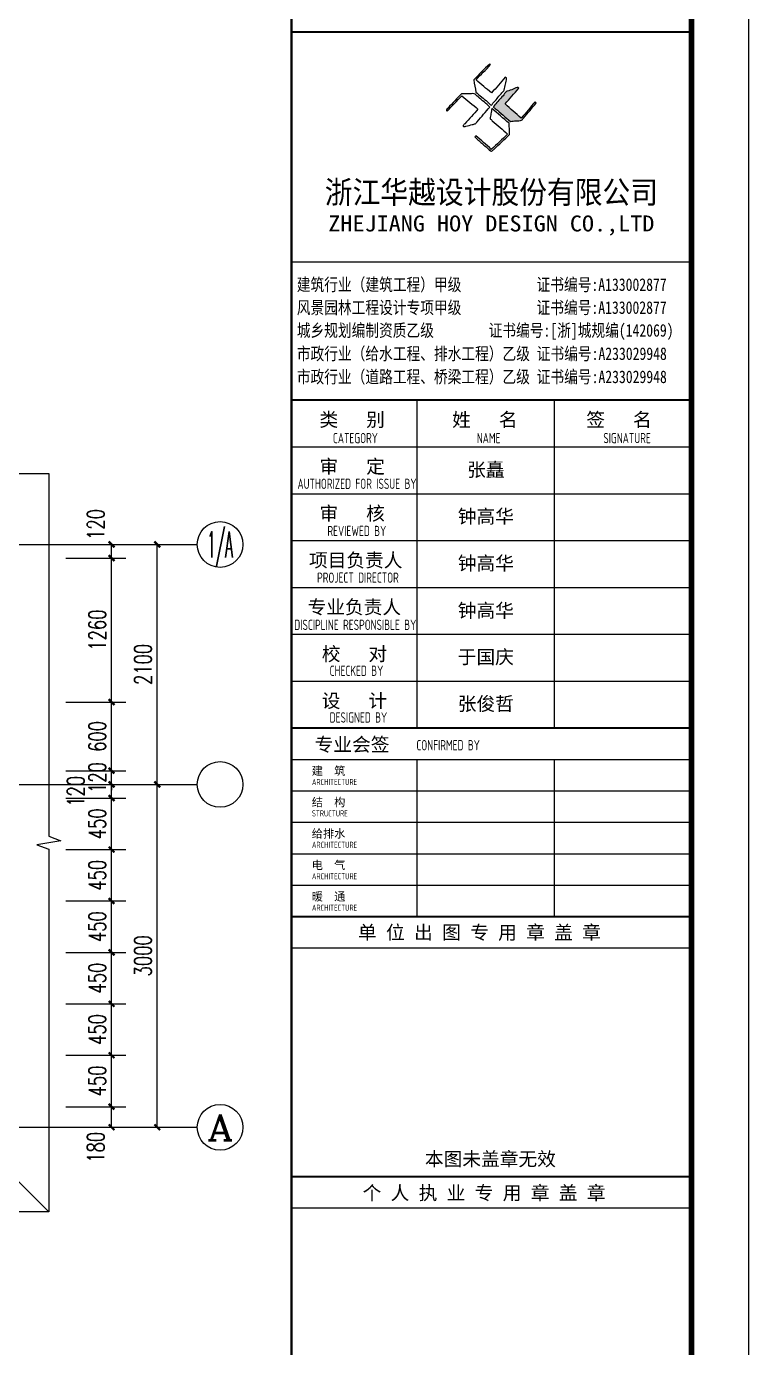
# Model space of a CAD drawing. Extents: x 13898408 to 14113608, y -853943 to -68012.
# Drawn here: x 14102287 to 14108608, y -847825 to -836264 of the extents above; entities that cross this region are included whole.
import ezdxf
from ezdxf.enums import TextEntityAlignment as Align

# ---------------------------------------------------------------- set-up
doc = ezdxf.new("R2010")
doc.units = 0
doc.header["$LTSCALE"] = 1000
doc.header["$MEASUREMENT"] = 0
doc.linetypes.add('DOTE', pattern=[2.42, 2, -0.2, 0.02, -0.2])
for name, color, linetype in [('AXIS', 3, 'Continuous'), ('AXIS_TEXT', 7, 'Continuous'), ('DIM_SYMB', 3, 'Continuous'), ('DOTE', 1, 'DOTE'), ('PUB_TITLE', 4, 'Continuous'), ('TK', 4, 'Continuous')]:
    doc.layers.add(name, color=color, linetype=linetype)
doc.styles.add('-宋体', font='', dxfattribs={"width": 0.8})
doc.styles.add('_TCH_AXIS', font='COMPLEX', dxfattribs={"bigfont": 'GBCBIG'})
doc.styles.add('_TCH_DIM_T3', font='SIMPLEX', dxfattribs={"width": 0.705882, "bigfont": 'GBCBIG'})
doc.styles.add('COMPLEX', font='COMPLEX')
doc.styles.add('HT', font='simhei.ttf', dxfattribs={"width": 0.8})
doc.styles.add('TSSD_REIN', font='tssdeng.shx', dxfattribs={"width": 0.7, "bigfont": 'tssdchn.shx'})
doc.styles.add('图签宋体', font='', dxfattribs={"height": 300})
doc.styles.add('图签黑体', font='simhei.ttf', dxfattribs={"height": 550})
doc.styles.get('-宋体').set_extended_font_data('SimSun')
doc.styles.get('图签宋体').set_extended_font_data('NSimSun')
doc.dimstyles.new('_TCH_ARCH&&50', dxfattribs={"dimtxt": 148.75, "dimasz": 50, "dimexe": 125, "dimexo": 150, "dimgap": 50, "dimtad": 1, "dimdec": 0, "dimzin": 0, "dimdsep": 46, "dimtxsty": '_TCH_DIM_T3', "dimblk": 'ARCHTICK', "dimcen": 0.09, "dimclrt": 7, "dimazin": 2, "dimtfac": 1, "dimtdec": 0, "dimtix": 1, "dimtmove": 2, "dimatfit": 3, "dimfxl": 0, "dimtolj": 1, "dimtzin": 0, "dimarcsym": 0})

# ---------------------------------------------------------------- blocks, each defined once
blk = doc.blocks.new('A$C053D6479')
at = {"layer": 'PUB_TITLE'}
h = blk.add_hatch(color=256, dxfattribs=at)
h.dxf.hatch_style = 1
edge = h.paths.add_edge_path()
edge.add_spline(control_points=[(1026, 827), (1105, 920), (1188, 1008), (1266, 1102)], knot_values=[13, 13, 13, 13, 14, 14, 14, 14], degree=3, periodic=0)
edge.add_spline(control_points=[(1266, 1102), (1258, 1111), (1249, 1119), (1239, 1116)], knot_values=[12, 12, 12, 12, 13, 13, 13, 13], degree=3, periodic=0)
edge.add_spline(control_points=[(1239, 1116), (1210, 1107), (1179, 1092), (1144, 1077)], knot_values=[11, 11, 11, 11, 12, 12, 12, 12], degree=3, periodic=0)
edge.add_spline(control_points=[(1144, 1077), (1109, 1063), (1069, 1053), (1047, 1038)], knot_values=[10, 10, 10, 10, 11, 11, 11, 11], degree=3, periodic=0)
edge.add_spline(control_points=[(1047, 1038), (1028, 1026), (1007, 992), (991, 972)], knot_values=[9, 9, 9, 9, 10, 10, 10, 10], degree=3, periodic=0)
edge.add_spline(control_points=[(991, 972), (942, 913), (899, 868), (849, 810)], knot_values=[8, 8, 8, 8, 9, 9, 9, 9], degree=3, periodic=0)
edge.add_spline(control_points=[(849, 810), (842, 801), (822, 776), (822, 775)], knot_values=[7, 7, 7, 7, 8, 8, 8, 8], degree=3, periodic=0)
edge.add_spline(control_points=[(822, 775), (823, 771), (848, 752), (859, 744)], knot_values=[6, 6, 6, 6, 7, 7, 7, 7], degree=3, periodic=0)
edge.add_spline(control_points=[(859, 744), (949, 670), (1035, 592), (1122, 521)], knot_values=[5, 5, 5, 5, 6, 6, 6, 6], degree=3, periodic=0)
edge.add_spline(control_points=[(1122, 521), (1153, 527), (1185, 530), (1217, 533)], knot_values=[4, 4, 4, 4, 5, 5, 5, 5], degree=3, periodic=0)
edge.add_spline(control_points=[(1217, 533), (1246, 535), (1293, 532), (1316, 542)], knot_values=[3, 3, 3, 3, 4, 4, 4, 4], degree=3, periodic=0)
edge.add_spline(control_points=[(1316, 542), (1327, 547), (1338, 565), (1349, 579)], knot_values=[2, 2, 2, 2, 3, 3, 3, 3], degree=3, periodic=0)
edge.add_spline(control_points=[(1349, 579), (1423, 670), (1507, 759), (1572, 848)], knot_values=[1, 1, 1, 1, 2, 2, 2, 2], degree=3, periodic=0)
edge.add_spline(control_points=[(1572, 848), (1564, 852), (1561, 861), (1551, 862)], knot_values=[0, 0, 0, 0, 1, 1, 1, 1], degree=3, periodic=0)
edge.add_spline(control_points=[(1551, 862), (1469, 769), (1393, 671), (1310, 579)], knot_values=[15, 15, 15, 15, 16, 16, 16, 16], degree=3, periodic=0)
edge.add_spline(control_points=[(1310, 579), (1216, 662), (1118, 742), (1026, 827)], knot_values=[14, 14, 14, 14, 15, 15, 15, 15], degree=3, periodic=0)
at = {"layer": 'TK'}
for points, knots in [([(1031, 1298), (1066, 1286), (1054, 1262), (1045, 1224), (1036, 1188), (1031, 1158), (1024, 1121), (1020, 1104), (1017, 1085), (1012, 1071), (1004, 1052), (976, 1026), (956, 1003), (906, 946), (866, 899), (814, 839), (806, 829), (789, 806), (787, 806), (777, 804), (728, 856), (719, 864), (651, 922), (580, 978), (514, 1036), (509, 1106), (488, 1176), (479, 1247), (570, 1343), (663, 1436), (758, 1526), (764, 1523), (768, 1518), (774, 1515), (693, 1422), (599, 1343), (520, 1249), (607, 1171), (698, 1096), (789, 1021), (874, 1109), (950, 1206), (1031, 1298)], [0, 0, 0, 0, 1, 1, 1, 2, 2, 2, 3, 3, 3, 4, 4, 4, 5, 5, 5, 6, 6, 6, 7, 7, 7, 8, 8, 8, 9, 9, 9, 10, 10, 10, 11, 11, 11, 12, 12, 12, 13, 13, 13, 14, 14, 14, 14]), ([(555, 949), (624, 891), (699, 833), (760, 773), (689, 691), (614, 604), (539, 517), (529, 505), (516, 487), (506, 482), (492, 475), (469, 472), (452, 467), (416, 456), (383, 448), (342, 438), (323, 433), (297, 422), (293, 440), (291, 452), (313, 470), (322, 480), (400, 566), (477, 652), (553, 736), (460, 815), (366, 894), (270, 970), (183, 883), (101, 791), (16, 703), (-18, 714), (9, 735), (28, 755), (103, 838), (192, 930), (266, 1005), (319, 1009), (387, 1005), (442, 1007), (456, 1008), (472, 1011), (485, 1007), (507, 1000), (534, 967), (555, 949)], [0, 0, 0, 0, 1, 1, 1, 2, 2, 2, 3, 3, 3, 4, 4, 4, 5, 5, 5, 6, 6, 6, 7, 7, 7, 8, 8, 8, 9, 9, 9, 10, 10, 10, 11, 11, 11, 12, 12, 12, 13, 13, 13, 14, 14, 14, 15, 15, 15, 15]), ([(1551, 862), (1561, 861), (1564, 852), (1572, 848), (1507, 759), (1423, 670), (1349, 579), (1338, 565), (1327, 547), (1316, 542), (1293, 532), (1246, 535), (1217, 533), (1185, 530), (1153, 527), (1122, 521), (1035, 592), (949, 670), (859, 744), (848, 752), (823, 771), (822, 775), (822, 776), (842, 801), (849, 810), (899, 868), (942, 913), (991, 972), (1007, 992), (1028, 1026), (1047, 1038), (1069, 1053), (1109, 1063), (1144, 1077), (1179, 1092), (1210, 1107), (1239, 1116), (1249, 1119), (1258, 1111), (1266, 1102), (1188, 1008), (1105, 920), (1026, 827), (1118, 742), (1216, 662), (1310, 579), (1393, 671), (1469, 769), (1551, 862)], [0, 0, 0, 0, 1, 1, 1, 2, 2, 2, 3, 3, 3, 4, 4, 4, 5, 5, 5, 6, 6, 6, 7, 7, 7, 8, 8, 8, 9, 9, 9, 10, 10, 10, 11, 11, 11, 12, 12, 12, 13, 13, 13, 14, 14, 14, 15, 15, 15, 16, 16, 16, 16]), ([(1097, 490), (1100, 425), (1106, 361), (1107, 294), (1018, 207), (925, 121), (830, 33), (818, 21), (800, 0), (787, 0), (768, -1), (725, 49), (712, 60), (662, 103), (616, 143), (568, 186), (545, 207), (518, 224), (499, 250), (501, 259), (511, 261), (516, 267), (609, 192), (696, 111), (785, 33), (883, 118), (977, 208), (1070, 298), (992, 373), (892, 456), (803, 534), (791, 544), (768, 561), (766, 569), (761, 588), (776, 634), (780, 655), (785, 690), (788, 721), (795, 746), (897, 661), (998, 576), (1097, 490)], [0, 0, 0, 0, 1, 1, 1, 2, 2, 2, 3, 3, 3, 4, 4, 4, 5, 5, 5, 6, 6, 6, 7, 7, 7, 8, 8, 8, 9, 9, 9, 10, 10, 10, 11, 11, 11, 12, 12, 12, 13, 13, 13, 14, 14, 14, 14])]:
    blk.add_open_spline(points, degree=3, knots=knots, dxfattribs=at)
blk = doc.blocks.new('GeYuanFrame_83466021', base_point=(20.09, 4.53))
at = {"layer": 'PUB_TITLE'}
for points in [[(803.09, 235.33), (803.09, 292.73)], [(827.09, 235.33), (827.09, 292.73)], [(803.09, 202.33), (803.09, 229.83)], [(827.09, 202.33), (827.09, 229.83)]]:
    blk.add_lwpolyline(points, dxfattribs=at)
at = {"layer": 'TK'}
for p, q in [((781.09, 316.93), (851.09, 316.93)), ((781.09, 284.53), (851.09, 284.53)), ((781.09, 276.33), (851.09, 276.33)), ((781.09, 268.13), (851.09, 268.13)), ((781.09, 259.93), (851.09, 259.93)), ((781.09, 251.73), (851.09, 251.73)), ((781.09, 243.53), (851.09, 243.53)), ((781.09, 235.33), (851.09, 235.33)), ((781.09, 235.33), (851.09, 235.33))]:
    blk.add_line(p, q, dxfattribs=at)
blk.add_lwpolyline([(20.09, 4.53), (20.09, 598.53), (861.09, 598.53), (861.09, 4.53)], close=True, dxfattribs=at)
at = {"layer": 'TK', "const_width": 1}
blk.add_lwpolyline([(45.09, 588.53), (851.09, 588.53), (851.09, 14.53), (45.09, 14.53)], close=True, dxfattribs=at)
at = {"layer": 'TK'}
for points, const_width in [([(781.09, 588.53), (781.09, 14.53)], 0.4), ([(781.09, 357.14), (851.09, 357.14)], 0.35), ([(781.09, 292.73), (851.09, 292.73)], 0.35), ([(781.09, 292.73), (851.09, 292.73)], 0.35), ([(781.09, 235.33), (851.09, 235.33)], 0.35), ([(781.09, 202.33), (851.09, 202.33)], 0.35), ([(781.09, 156.83), (851.09, 156.83)], 0.35)]:
    blk.add_lwpolyline(points, dxfattribs=dict(at, const_width=const_width))
for points in [[(781.09, 292.73), (851.09, 292.73)], [(781.09, 235.33), (851.09, 235.33)], [(781.09, 229.83), (851.09, 229.83)], [(781.09, 224.33), (851.09, 224.33)], [(781.09, 218.83), (851.09, 218.83)], [(781.09, 213.33), (851.09, 213.33)], [(781.09, 207.83), (851.09, 207.83)], [(781.09, 202.33), (851.09, 202.33)], [(781.09, 196.83), (851.09, 196.83)], [(781.09, 151.33), (851.09, 151.33)]]:
    blk.add_lwpolyline(points, dxfattribs=at)
at = {"layer": 'PUB_TITLE', "xscale": 0.01000000000021828, "yscale": 0.01000000000021828, "zscale": 0.01}
blk.add_blockref('A$C053D6479', (808.19, 336.27), dxfattribs=at)
at = {"layer": 'TK'}
for s, height, style, width, p in [('浙江华越设计股份有限公司', 3.96, 'HT', 0.9, (816.07, 329.16)), ('ZHEJIANG HOY DESIGN CO.,LTD', 2.8, '图签黑体', 1.11, (816.06, 323.29))]:
    blk.add_text(s, height=height, dxfattribs=dict(at, style=style, width=width)).set_placement(p, align=Align.MIDDLE)
for s, height, style, width, p in [('建筑行业（建筑工程）甲级           证书编号:A133002877', 2.2, '-宋体', 0.8, (782, 311.83)), ('风景园林工程设计专项甲级           证书编号:A133002877', 2.2, '-宋体', 0.8, (782, 307.81)), ('城乡规划编制资质乙级        证书编号:[浙]城规编(142069)', 2.2, '-宋体', 0.8, (782, 303.82)), ('市政行业（给水工程、排水工程）乙级 证书编号:A233029948', 2.2, '-宋体', 0.8, (782, 299.74)), ('市政行业（道路工程、桥梁工程）乙级 证书编号:A233029948', 2.2, '-宋体', 0.8, (782, 295.69)), ('CATEGORY', 1.8, 'TSSD_REIN', 0.7, (788.32, 285.17)), ('NAME', 1.8, 'TSSD_REIN', 0.7, (813.51, 285.17)), ('SIGNATURE', 1.8, 'TSSD_REIN', 0.7, (835.66, 285.17)), ('AUTHORIZED FOR ISSUE BY', 1.8, 'TSSD_REIN', 0.7, (782.12, 277.17)), ('REVIEWED BY', 1.8, 'TSSD_REIN', 0.7, (787.36, 268.91)), ('PROJECT DIRECTOR', 1.8, 'TSSD_REIN', 0.7, (785.55, 260.74)), ('DISCIPLINE RESPONSIBLE BY', 1.8, 'TSSD_REIN', 0.7, (781.57, 252.48)), ('CHECKED BY', 1.8, 'TSSD_REIN', 0.7, (787.75, 244.44)), ('DESIGNED BY', 1.8, 'TSSD_REIN', 0.7, (787.76, 236.27)), ('CONFIRMED BY', 1.8, 'TSSD_REIN', 0.7, (802.94, 231.42)), ('ARCHITECTURE', 1.08, 'TSSD_REIN', 0.7, (784.65, 225.34)), ('STRUCTURE', 1.08, 'TSSD_REIN', 0.7, (784.65, 219.84)), ('ARCHITECTURE', 1.08, 'TSSD_REIN', 0.7, (784.65, 214.34)), ('ARCHITECTURE', 1.08, 'TSSD_REIN', 0.7, (784.65, 208.84)), ('ARCHITECTURE', 1.08, 'TSSD_REIN', 0.7, (784.65, 203.34))]:
    blk.add_text(s, height=height, dxfattribs=dict(at, style=style, width=width)).set_placement(p)
at = {"layer": 'TK', "style": '图签宋体'}
for s, height, p in [('类   别', 2.4, (785.97, 288.09)), ('姓   名', 2.4, (809.2, 288.09)), ('签   名', 2.4, (832.68, 288.09)), ('审   定', 2.4, (785.97, 279.89)), ('审   核', 2.4, (785.97, 271.69)), ('项目负责人', 2.4, (784.13, 263.49)), ('专业负责人', 2.4, (783.89, 255.29)), ('校   对', 2.4, (786.38, 247.09)), ('设   计', 2.4, (786.36, 238.89)), ('专业会签', 2.4, (785.12, 231.24)), ('建  筑', 1.44, (784.61, 227.11)), ('结  构', 1.44, (784.61, 221.61)), ('给排水', 1.44, (784.61, 216.11)), ('电  气', 1.44, (784.61, 210.61)), ('暖  通', 1.44, (784.61, 205.11)), ('单 位 出 图 专 用 章 盖 章', 2.4, (792.72, 198.35)), ('本图未盖章无效', 2.4, (804.43, 158.7)), ('个 人 执 业 专 用 章 盖 章', 2.4, (793.52, 152.77))]:
    blk.add_text(s, height=height, dxfattribs=at).set_placement(p)
at = {"layer": 'TK', "char_height": 2.4, "width": 24, "attachment_point": 5, "style": '图签宋体'}
for s, insert in [('张矗', (815.09, 280.4)), ('钟高华', (815.09, 272.23)), ('钟高华', (815.09, 264.03)), ('钟高华', (815.09, 255.76)), ('于国庆', (815.09, 247.63)), ('张俊哲', (815.09, 239.43))]:
    blk.add_mtext(s, dxfattribs=dict(at, insert=insert))
blk = doc.blocks.new('_AXISO')
blk.add_circle((0, 0), 0.5)
at = {"layer": 'AXIS_TEXT', "style": 'COMPLEX', "width": 1.041667}
blk.add_attdef('A', text='', height=0.56, dxfattribs=at).set_placement((-0.25, -0.28), (0.25, -0.28), align=Align.FIT)
blk = doc.blocks.new('_ArchTick')
at = {"color": 0, "linetype": 'ByBlock', "const_width": 0.4}
blk.add_lwpolyline([(-0.5, -0.5), (0.5, 0.5)], dxfattribs=at)
blk = doc.blocks.new('*D849')
at = {"layer": 'AXIS', "color": 0, "lineweight": -2}
for p, q in [((14102632, -842897), (14103557, -842897)), ((14103432, -845897), (14103432, -842897)), ((14102632, -845897), (14103557, -845897))]:
    blk.add_line(p, q, dxfattribs=at)
at = {"layer": 'Defpoints', "color": 0}
for p in [(14102482, -842897), (14103432, -842897), (14102482, -845897)]:
    blk.add_point(p, dxfattribs=at)
at = {"layer": 'AXIS', "color": 0, "lineweight": -2, "xscale": 50, "yscale": 50, "zscale": 50}
for p, rotation in [((14103432, -842897), 90), ((14103432, -845897), 270)]:
    blk.add_blockref('_ArchTick', p, dxfattribs=dict(at, rotation=rotation))
at = {"layer": 'AXIS', "color": 7, "insert": (14103307, -844397), "char_height": 148.8, "attachment_point": 5, "rotation": 90, "style": '_TCH_DIM_T3'}
blk.add_mtext('\\A1;3000', dxfattribs=at)
blk = doc.blocks.new('*D850')
at = {"layer": 'AXIS', "color": 0, "lineweight": -2}
for p, q in [((14102632, -840797), (14103557, -840797)), ((14103432, -842897), (14103432, -840797)), ((14102632, -842897), (14103557, -842897))]:
    blk.add_line(p, q, dxfattribs=at)
at = {"layer": 'Defpoints', "color": 0}
for p in [(14102482, -840797), (14103432, -840797), (14102482, -842897)]:
    blk.add_point(p, dxfattribs=at)
at = {"layer": 'AXIS', "color": 0, "lineweight": -2, "xscale": 50, "yscale": 50, "zscale": 50}
for p, rotation in [((14103432, -840797), 90), ((14103432, -842897), 270)]:
    blk.add_blockref('_ArchTick', p, dxfattribs=dict(at, rotation=rotation))
at = {"layer": 'AXIS', "color": 7, "insert": (14103307, -841847), "char_height": 148.8, "attachment_point": 5, "rotation": 90, "style": '_TCH_DIM_T3'}
blk.add_mtext('\\A1;2100', dxfattribs=at)
blk = doc.blocks.new('*D851')
at = {"layer": 'AXIS', "color": 0, "lineweight": -2}
for p, q in [((14102632, -845717), (14103157, -845717)), ((14103032, -845897), (14103032, -845717)), ((14102632, -845897), (14103157, -845897))]:
    blk.add_line(p, q, dxfattribs=at)
at = {"layer": 'Defpoints', "color": 0}
for p in [(14102482, -845717), (14103032, -845717), (14102482, -845897)]:
    blk.add_point(p, dxfattribs=at)
at = {"layer": 'AXIS', "color": 0, "lineweight": -2, "xscale": 50, "yscale": 50, "zscale": 50}
for p, rotation in [((14103032, -845717), 90), ((14103032, -845897), 270)]:
    blk.add_blockref('_ArchTick', p, dxfattribs=dict(at, rotation=rotation))
at = {"layer": 'AXIS', "color": 7, "insert": (14102894, -846072), "char_height": 148.8, "attachment_point": 5, "rotation": 90, "style": '_TCH_DIM_T3'}
blk.add_mtext('\\A1;180', dxfattribs=at)
blk = doc.blocks.new('*D852')
at = {"layer": 'AXIS', "color": 0, "lineweight": -2}
for p, q in [((14102632, -845267), (14103157, -845267)), ((14103032, -845717), (14103032, -845267)), ((14102632, -845717), (14103157, -845717))]:
    blk.add_line(p, q, dxfattribs=at)
at = {"layer": 'Defpoints', "color": 0}
for p in [(14102482, -845267), (14103032, -845267), (14102482, -845717)]:
    blk.add_point(p, dxfattribs=at)
at = {"layer": 'AXIS', "color": 0, "lineweight": -2, "xscale": 50, "yscale": 50, "zscale": 50}
for p, rotation in [((14103032, -845267), 90), ((14103032, -845717), 270)]:
    blk.add_blockref('_ArchTick', p, dxfattribs=dict(at, rotation=rotation))
at = {"layer": 'AXIS', "color": 7, "insert": (14102907, -845492), "char_height": 148.8, "attachment_point": 5, "rotation": 90, "style": '_TCH_DIM_T3'}
blk.add_mtext('\\A1;450', dxfattribs=at)
blk = doc.blocks.new('*D853')
at = {"layer": 'AXIS', "color": 0, "lineweight": -2}
for p, q in [((14102632, -844817), (14103157, -844817)), ((14103032, -845267), (14103032, -844817)), ((14102632, -845267), (14103157, -845267))]:
    blk.add_line(p, q, dxfattribs=at)
at = {"layer": 'Defpoints', "color": 0}
for p in [(14102482, -844817), (14103032, -844817), (14102482, -845267)]:
    blk.add_point(p, dxfattribs=at)
at = {"layer": 'AXIS', "color": 0, "lineweight": -2, "xscale": 50, "yscale": 50, "zscale": 50}
for p, rotation in [((14103032, -844817), 90), ((14103032, -845267), 270)]:
    blk.add_blockref('_ArchTick', p, dxfattribs=dict(at, rotation=rotation))
at = {"layer": 'AXIS', "color": 7, "insert": (14102907, -845042), "char_height": 148.8, "attachment_point": 5, "rotation": 90, "style": '_TCH_DIM_T3'}
blk.add_mtext('\\A1;450', dxfattribs=at)
blk = doc.blocks.new('*D854')
at = {"layer": 'AXIS', "color": 0, "lineweight": -2}
for p, q in [((14102632, -844367), (14103157, -844367)), ((14103032, -844817), (14103032, -844367)), ((14102632, -844817), (14103157, -844817))]:
    blk.add_line(p, q, dxfattribs=at)
at = {"layer": 'Defpoints', "color": 0}
for p in [(14102482, -844367), (14103032, -844367), (14102482, -844817)]:
    blk.add_point(p, dxfattribs=at)
at = {"layer": 'AXIS', "color": 0, "lineweight": -2, "xscale": 50, "yscale": 50, "zscale": 50}
for p, rotation in [((14103032, -844367), 90), ((14103032, -844817), 270)]:
    blk.add_blockref('_ArchTick', p, dxfattribs=dict(at, rotation=rotation))
at = {"layer": 'AXIS', "color": 7, "insert": (14102907, -844592), "char_height": 148.8, "attachment_point": 5, "rotation": 90, "style": '_TCH_DIM_T3'}
blk.add_mtext('\\A1;450', dxfattribs=at)
blk = doc.blocks.new('*D855')
at = {"layer": 'AXIS', "color": 0, "lineweight": -2}
for p, q in [((14102632, -843917), (14103157, -843917)), ((14103032, -844367), (14103032, -843917)), ((14102632, -844367), (14103157, -844367))]:
    blk.add_line(p, q, dxfattribs=at)
at = {"layer": 'Defpoints', "color": 0}
for p in [(14102482, -843917), (14103032, -843917), (14102482, -844367)]:
    blk.add_point(p, dxfattribs=at)
at = {"layer": 'AXIS', "color": 0, "lineweight": -2, "xscale": 50, "yscale": 50, "zscale": 50}
for p, rotation in [((14103032, -843917), 90), ((14103032, -844367), 270)]:
    blk.add_blockref('_ArchTick', p, dxfattribs=dict(at, rotation=rotation))
at = {"layer": 'AXIS', "color": 7, "insert": (14102907, -844142), "char_height": 148.8, "attachment_point": 5, "rotation": 90, "style": '_TCH_DIM_T3'}
blk.add_mtext('\\A1;450', dxfattribs=at)
blk = doc.blocks.new('*D856')
at = {"layer": 'AXIS', "color": 0, "lineweight": -2}
for p, q in [((14102632, -843467), (14103157, -843467)), ((14103032, -843917), (14103032, -843467)), ((14102632, -843917), (14103157, -843917))]:
    blk.add_line(p, q, dxfattribs=at)
at = {"layer": 'Defpoints', "color": 0}
for p in [(14102482, -843467), (14103032, -843467), (14102482, -843917)]:
    blk.add_point(p, dxfattribs=at)
at = {"layer": 'AXIS', "color": 0, "lineweight": -2, "xscale": 50, "yscale": 50, "zscale": 50}
for p, rotation in [((14103032, -843467), 90), ((14103032, -843917), 270)]:
    blk.add_blockref('_ArchTick', p, dxfattribs=dict(at, rotation=rotation))
at = {"layer": 'AXIS', "color": 7, "insert": (14102907, -843692), "char_height": 148.8, "attachment_point": 5, "rotation": 90, "style": '_TCH_DIM_T3'}
blk.add_mtext('\\A1;450', dxfattribs=at)
blk = doc.blocks.new('*D857')
at = {"layer": 'AXIS', "color": 0, "lineweight": -2}
for p, q in [((14102632, -843017), (14103157, -843017)), ((14103032, -843467), (14103032, -843017)), ((14102632, -843467), (14103157, -843467))]:
    blk.add_line(p, q, dxfattribs=at)
at = {"layer": 'Defpoints', "color": 0}
for p in [(14102482, -843017), (14103032, -843017), (14102482, -843467)]:
    blk.add_point(p, dxfattribs=at)
at = {"layer": 'AXIS', "color": 0, "lineweight": -2, "xscale": 50, "yscale": 50, "zscale": 50}
for p, rotation in [((14103032, -843017), 90), ((14103032, -843467), 270)]:
    blk.add_blockref('_ArchTick', p, dxfattribs=dict(at, rotation=rotation))
at = {"layer": 'AXIS', "color": 7, "insert": (14102907, -843242), "char_height": 148.8, "attachment_point": 5, "rotation": 90, "style": '_TCH_DIM_T3'}
blk.add_mtext('\\A1;450', dxfattribs=at)
blk = doc.blocks.new('*D858')
at = {"layer": 'AXIS', "color": 0, "lineweight": -2}
for p, q in [((14102632, -842897), (14103157, -842897)), ((14103032, -843017), (14103032, -842897)), ((14102632, -843017), (14103157, -843017))]:
    blk.add_line(p, q, dxfattribs=at)
at = {"layer": 'Defpoints', "color": 0}
for p in [(14102482, -842897), (14103032, -842897), (14102482, -843017)]:
    blk.add_point(p, dxfattribs=at)
at = {"layer": 'AXIS', "color": 0, "lineweight": -2, "xscale": 50, "yscale": 50, "zscale": 50}
for p, rotation in [((14103032, -842897), 90), ((14103032, -843017), 270)]:
    blk.add_blockref('_ArchTick', p, dxfattribs=dict(at, rotation=rotation))
at = {"layer": 'AXIS', "color": 7, "insert": (14102719, -842957), "char_height": 148.8, "attachment_point": 5, "rotation": 90, "style": '_TCH_DIM_T3'}
blk.add_mtext('\\A1;120', dxfattribs=at)
blk = doc.blocks.new('*D859')
at = {"layer": 'AXIS', "color": 0, "lineweight": -2}
for p, q in [((14102632, -842777), (14103157, -842777)), ((14103032, -842777), (14103032, -842727)), ((14103032, -842897), (14103032, -842777)), ((14102632, -842897), (14103157, -842897)), ((14103032, -842897), (14103032, -842947))]:
    blk.add_line(p, q, dxfattribs=at)
at = {"layer": 'Defpoints', "color": 0}
for p in [(14102482, -842777), (14103032, -842777), (14102482, -842897)]:
    blk.add_point(p, dxfattribs=at)
at = {"layer": 'AXIS', "color": 0, "lineweight": -2, "xscale": 50, "yscale": 50, "zscale": 50}
for p, rotation in [((14103032, -842777), 270), ((14103032, -842897), 90)]:
    blk.add_blockref('_ArchTick', p, dxfattribs=dict(at, rotation=rotation))
at = {"layer": 'AXIS', "color": 7, "insert": (14102907, -842837), "char_height": 148.8, "attachment_point": 5, "rotation": 90, "style": '_TCH_DIM_T3'}
blk.add_mtext('\\A1;120', dxfattribs=at)
blk = doc.blocks.new('*D860')
at = {"layer": 'AXIS', "color": 0, "lineweight": -2}
for p, q in [((14102632, -842177), (14103157, -842177)), ((14103032, -842777), (14103032, -842177)), ((14102632, -842777), (14103157, -842777))]:
    blk.add_line(p, q, dxfattribs=at)
at = {"layer": 'Defpoints', "color": 0}
for p in [(14102482, -842177), (14103032, -842177), (14102482, -842777)]:
    blk.add_point(p, dxfattribs=at)
at = {"layer": 'AXIS', "color": 0, "lineweight": -2, "xscale": 50, "yscale": 50, "zscale": 50}
for p, rotation in [((14103032, -842177), 90), ((14103032, -842777), 270)]:
    blk.add_blockref('_ArchTick', p, dxfattribs=dict(at, rotation=rotation))
at = {"layer": 'AXIS', "color": 7, "insert": (14102907, -842477), "char_height": 148.8, "attachment_point": 5, "rotation": 90, "style": '_TCH_DIM_T3'}
blk.add_mtext('\\A1;600', dxfattribs=at)
blk = doc.blocks.new('*D861')
at = {"layer": 'AXIS', "color": 0, "lineweight": -2}
for p, q in [((14102632, -840917), (14103157, -840917)), ((14103032, -842177), (14103032, -840917)), ((14102632, -842177), (14103157, -842177))]:
    blk.add_line(p, q, dxfattribs=at)
at = {"layer": 'Defpoints', "color": 0}
for p in [(14102482, -840917), (14103032, -840917), (14102482, -842177)]:
    blk.add_point(p, dxfattribs=at)
at = {"layer": 'AXIS', "color": 0, "lineweight": -2, "xscale": 50, "yscale": 50, "zscale": 50}
for p, rotation in [((14103032, -840917), 90), ((14103032, -842177), 270)]:
    blk.add_blockref('_ArchTick', p, dxfattribs=dict(at, rotation=rotation))
at = {"layer": 'AXIS', "color": 7, "insert": (14102907, -841547), "char_height": 148.8, "attachment_point": 5, "rotation": 90, "style": '_TCH_DIM_T3'}
blk.add_mtext('\\A1;1260', dxfattribs=at)
blk = doc.blocks.new('*D862')
at = {"layer": 'AXIS', "color": 0, "lineweight": -2}
for p, q in [((14102632, -840797), (14103157, -840797)), ((14103032, -840917), (14103032, -840797)), ((14102632, -840917), (14103157, -840917))]:
    blk.add_line(p, q, dxfattribs=at)
at = {"layer": 'Defpoints', "color": 0}
for p in [(14102482, -840797), (14103032, -840797), (14102482, -840917)]:
    blk.add_point(p, dxfattribs=at)
at = {"layer": 'AXIS', "color": 0, "lineweight": -2, "xscale": 50, "yscale": 50, "zscale": 50}
for p, rotation in [((14103032, -840797), 90), ((14103032, -840917), 270)]:
    blk.add_blockref('_ArchTick', p, dxfattribs=dict(at, rotation=rotation))
at = {"layer": 'AXIS', "color": 7, "insert": (14102894, -840622), "char_height": 148.8, "attachment_point": 5, "rotation": 90, "style": '_TCH_DIM_T3'}
blk.add_mtext('\\A1;120', dxfattribs=at)

msp = doc.modelspace()

# ---------------------------------------------------------------- linework, layer by layer
at = {"ltscale": 0.5}
msp.add_line((14101981.8, -846137.4), (14102481.8, -846637.4), dxfattribs=at)
at = {"layer": 'AXIS'}
for p, q in [((14102481.8, -840797.4), (14103781.8, -840797.4)), ((14102481.8, -842897.4), (14103781.8, -842897.4)), ((14102481.8, -845897.4), (14103781.8, -845897.4))]:
    msp.add_line(p, q, dxfattribs=at)
at = {"layer": 'DIM_SYMB'}
for points in [[(14094921.8, -840177.4), (14098645.5, -840177.4), (14098683.7, -840072.4), (14098720.8, -840282.4), (14098758, -840177.4), (14102481.8, -840177.4)], [(14102481.8, -840177.4), (14102481.8, -843351.2), (14102586.8, -843389.4), (14102376.8, -843426.4), (14102481.8, -843463.7), (14102481.8, -846637.4)], [(14102481.8, -846637.4), (14098758, -846637.4), (14098719.8, -846742.4), (14098682.8, -846532.4), (14098645.5, -846637.4), (14094921.8, -846637.4)]]:
    msp.add_lwpolyline(points, dxfattribs=at)
at = {"layer": 'DOTE'}
for p, q in [((14094921.8, -840797.4), (14102481.8, -840797.4)), ((14097241.8, -842897.4), (14102481.8, -842897.4)), ((14094921.8, -845897.4), (14102481.8, -845897.4))]:
    msp.add_line(p, q, dxfattribs=at)

# ---------------------------------------------------------------- block references
at = {"xscale": 50, "yscale": 50, "zscale": 50}
msp.add_blockref('GeYuanFrame_83466021', (14066558, -853943.1), dxfattribs=at)
at = {"layer": 'AXIS'}
ref = msp.add_blockref('_AXISO', (14103981.8, -840797.4), dxfattribs=dict(at, xscale=400, yscale=400, zscale=400))
ref.add_attrib('A', '1/A', dxfattribs={"layer": 'AXIS_TEXT', "ltscale": 0.5, "height": 226.27, "style": '_TCH_AXIS', "width": 0.381818}).set_placement((14103868.6, -840910.6), (14104094.9, -840910.6), align=Align.FIT)
at = {"layer": 'AXIS', "xscale": 400, "yscale": 400, "zscale": 400}
msp.add_blockref('_AXISO', (14103981.8, -842897.4), dxfattribs=at)
at = {"layer": 'AXIS'}
ref = msp.add_blockref('_AXISO', (14103981.8, -845897.4), dxfattribs=dict(at, xscale=400, yscale=400, zscale=400))
ref.add_attrib('A', 'A', dxfattribs={"layer": 'AXIS_TEXT', "ltscale": 0.5, "height": 226.3, "style": '_TCH_AXIS', "width": 1.166667}).set_placement((14103868.6, -846010.6), (14104094.9, -846010.6), align=Align.FIT)

# ---------------------------------------------------------------- dimensions: what is measured, and where the dimension line sits
for base, p1, p2, text, picture, middle in [((14103031.8, -840797.4), (14102481.8, -840917.4), (14102481.8, -840797.4), '120', '*D862', (14102894.3, -840622.4)), ((14103031.8, -842897.4), (14102481.8, -843017.4), (14102481.8, -842897.4), '120', '*D858', (14102719.3, -842957.4)), ((14103031.8, -845717.4), (14102481.8, -845897.4), (14102481.8, -845717.4), '180', '*D851', (14102894.3, -846072.4))]:
    dim = msp.add_linear_dim(base=base, p1=p1, p2=p2, angle=90, text=text, dimstyle='_TCH_ARCH&&50', dxfattribs=at)
    dim.commit()
    dim.dimension.update_dxf_attribs({"geometry": picture, "text_midpoint": middle, "dimtype": 161})
for p1, p2, distance, text, picture, middle in [((14102481.8, -842897.4), (14102481.8, -840797.4), -950, '2100', '*D850', (14103307.4, -841847.4)), ((14102481.8, -842177.4), (14102481.8, -840917.4), -550, '1260', '*D861', (14102907.4, -841547.4)), ((14102481.8, -842777.4), (14102481.8, -842177.4), -550, '600', '*D860', (14102907.4, -842477.4)), ((14102481.8, -842897.4), (14102481.8, -842777.4), -550, '120', '*D859', (14102907.4, -842837.4)), ((14102481.8, -845897.4), (14102481.8, -842897.4), -950, '3000', '*D849', (14103307.4, -844397.4)), ((14102481.8, -843467.4), (14102481.8, -843017.4), -550, '450', '*D857', (14102907.4, -843242.4)), ((14102481.8, -843917.4), (14102481.8, -843467.4), -550, '450', '*D856', (14102907.4, -843692.4)), ((14102481.8, -844367.4), (14102481.8, -843917.4), -550, '450', '*D855', (14102907.4, -844142.4)), ((14102481.8, -844817.4), (14102481.8, -844367.4), -550, '450', '*D854', (14102907.4, -844592.4)), ((14102481.8, -845267.4), (14102481.8, -844817.4), -550, '450', '*D853', (14102907.4, -845042.4)), ((14102481.8, -845717.4), (14102481.8, -845267.4), -550, '450', '*D852', (14102907.4, -845492.4))]:
    dim = msp.add_aligned_dim(p1=p1, p2=p2, distance=distance, text=text, dimstyle='_TCH_ARCH&&50', dxfattribs=at)
    dim.commit()
    dim.dimension.update_dxf_attribs({"geometry": picture, "text_midpoint": middle})

doc.saveas('drawing.dxf')
